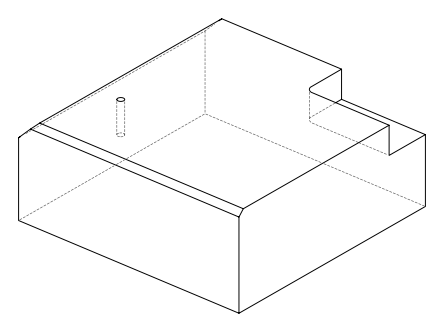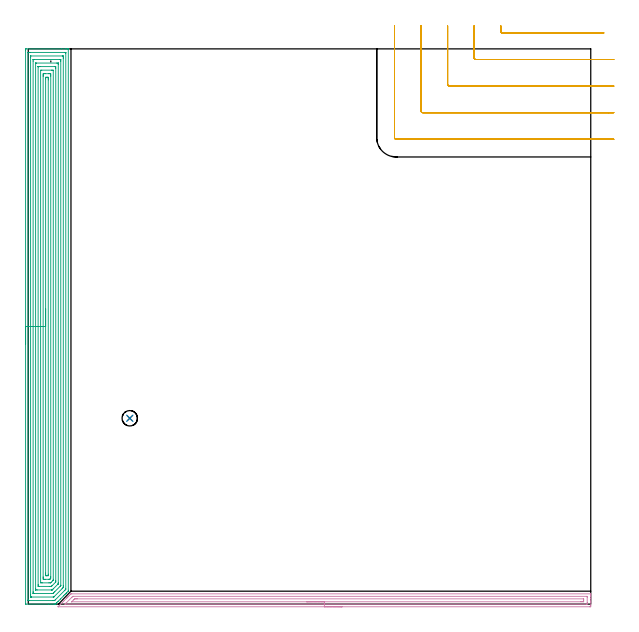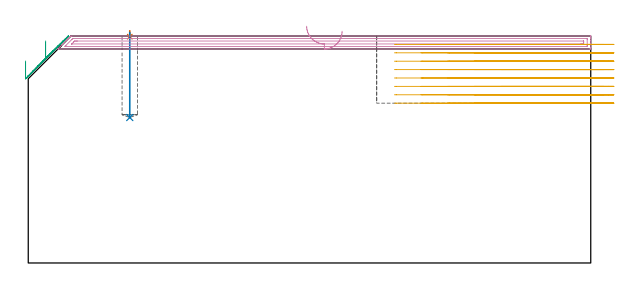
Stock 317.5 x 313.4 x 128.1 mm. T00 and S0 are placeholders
(PLAN: 5 operations, 3 tool changes, 41.6 min)
(1 SPOT_DRILL | STEP1POCKET | NXT0321_9005460120000 | 0.03 min | 1 mm3)
(2 DRILL_BLIND_HOLE_INTO_CENTER | STEP1POCKET | NXT0301_058 | 0.19 min | 2661 mm3)
(3 AREA_MILL | FG_CHAMFER_SURFACE | UGT0205_001 | 22.82 min | 91014 mm3)
(4 AREA_MILL_1 | FG_CHAMFER_SURFACE_1 | UGT0205_001 | 7.33 min | 7884 mm3)
(5 MILL_CORNER_NOTCH_RECTANGULAR | CORNER_NOTCH_RECTANGULAR | UGT0201_094 | Follow Part, ap 5, ae 75% | 11.23 min | 278317 mm3)
(TOOL NXT0321_9005460120000 | NC Spot Drill, 142deg, 12mm, Carbide, Uncoated | D12 PA142 FL30 Z2)
(TOOL NXT0301_058 | Carbide Drill 8.7mm [860.1-0870-026A1-MM 2214] | D8.7 PA140 FL47 Z2)
(TOOL UGT0205_001 | Chamfer Mill 20 x 3 x 45 deg. | D20 FL50 Z2)
(TOOL UGT0201_094 | End mill 20 mm | D20 FL38 Z4)
(OP 1 SPOT_DRILL)
G17 G21 G94 G90
T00 M6
G54
G17 G0 G90 X57.3 Y104.9 S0 M3
G43 Z138.1 H0
G94 G81 G98 Z127.726 F250. R131.1
G80
M5
M2
(OP 2 DRILL_BLIND_HOLE_INTO_CENTER)
G17 G21 G94 G90
T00 M6
G54
G17 G0 G90 X57.3 Y104.9 S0 M3
G43 Z138.1 H1
G94 G81 G98 Z82.1 F250. R130.1
G80
M5
M2
(OP 3 AREA_MILL)
G17 G21 G94 G90
T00 M6
G54
G17 G0 G90 X-1.5 Y146.7 S1061 M3
G43 Z138.1 H0
Z114.
G94 G1 Y146.738 Z113.128 F250.
Y146.852 Z112.264
Y147.041 Z111.412
Y147.303 Z110.58
Y147.637 Z109.774
Y148.04 Z109.
Y148.508 Z108.264
Y149.04 Z107.572
Y149.629 Z106.929
Y150.272 Z106.34
Y150.964 Z105.808
Y151.7 Z105.34
Y152.474 Z104.937
Y153.28 Z104.603
Y154.112 Z104.341
Y154.964 Z104.152
Y155.828 Z104.038
Y156.7 Z104.
Y312.402
X-1.499 Y312.768 Z104.001
X-1.494 Y313.29 Z104.004
X-1.492 Y313.391 Z104.006
X-0.976 Y313.4 Z104.521
X18.789 Z124.285
X21.189 Z126.685
X21.923 Z127.423
X22.167 Z127.666
X22.568 Y313.392 Z128.06
X22.597 Y313.39 Z128.088
X22.6 Y313.215 Z128.1
Y7.787
X22.601 Y7.305 Z128.08
X22.533 Y7.232 Z128.031
X21.637 Y6.337 Z127.137
X21.3 Y5.999 Z126.796
X20.719 Y5.419 Z126.219
X20.007 Y4.707 Z125.507
X18.169 Y2.868 Z123.668
X16.827 Y1.527 Z122.326
X15.933 Y0.632 Z121.432
X15.87 Y0.568 Z121.366
X15.688 Y0.388 Z121.188
X15.634 Y0.334 Z121.134
X15.426 Y0.125 Z120.925
X15.334 Y0.036 Z120.832
X15.291 Y0.001 Z120.787
X14.983 Y0. Z120.481
X14.876 Z120.375
X14.096 Z119.591
X12.843 Z118.34
X11.437 Z116.932
X-1.237 Y0.001 Z104.261
X-1.492 Y0.01 Z104.006
X-1.499 Y0.266 Z103.999
Y0.289
X-1.5 Y156.7 Z104.
X-0.086 Z105.414
X-0.085 Y311.202 Z105.415
X-0.084 Y311.313 Z105.416
X-0.081 Y311.368 Z105.419
X-0.08 Y311.387 Z105.42
X-0.037 Y311.39 Z105.463
X0.382 Y311.398 Z105.882
X0.797 Y311.4 Z106.297
X1.266 Z106.766
X20.773 Y311.399 Z126.273
X21.043 Y311.394 Z126.543
X21.165 Y311.39 Z126.665
X21.179 Y311.386 Z126.679
X21.181 Y311.366 Z126.681
X21.184 Y311.312 Z126.684
X21.185 Y311.202 Z126.685
X21.186 Y310.983 Z126.686
Y8.685
X21.181 Y8.459 Z126.681
X21.179 Y8.352 Z126.679
X21.116 Y8.277 Z126.616
X20.912 Y8.067 Z126.412
X20.637 Y7.787 Z126.137
X15.126 Y2.277 Z120.626
X14.983 Y2.138 Z120.483
X14.86 Y2.022 Z120.36
X14.748 Y2.01 Z120.248
X14.511 Y2.003 Z120.011
X14.096 Y2.001 Z119.596
X13.627 Y2. Z119.127
X0.327 Y2.001 Z105.827
X0.057 Y2.005 Z105.557
X-0.065 Y2.01 Z105.435
X-0.079 Y2.014 Z105.421
X-0.081 Y2.034 Z105.419
X-0.084 Y2.088 Z105.416
X-0.085 Y2.198 Z105.415
X-0.086 Y2.417 Z105.414
Y156.7
X1.328 Z106.828
X1.329 Y308.654 Z106.829
X1.331 Y309.19 Z106.831
X1.334 Y309.368 Z106.834
X1.335 Y309.384 Z106.835
X1.352 Y309.39 Z106.852
X1.407 Y309.396 Z106.907
X1.477 Y309.399 Z106.977
X19.209 Y309.4 Z124.709
X19.416 Y309.398 Z124.916
X19.624 Y309.394 Z125.124
X19.756 Y309.39 Z125.256
X19.764 Y309.309 Z125.264
X19.767 Y309.19 Z125.267
X19.77 Y308.833 Z125.27
X19.771 Y308.296 Z125.271
X19.772 Y307.937 Z125.272
X19.771 Y10.47 Z125.271
X19.77 Y10.113 Z125.27
X19.767 Y9.576 Z125.267
X19.765 Y9.401 Z125.265
X19.69 Y9.3 Z125.19
X19.416 Y9.019 Z124.916
X19.25 Y8.85 Z124.75
X19.082 Y8.682 Z124.582
X14.61 Y4.21 Z120.11
X14.436 Y4.044 Z119.936
X14.409 Y4.02 Z119.909
X14.373 Y4.01 Z119.873
X14.301 Y4.003 Z119.801
X14.096 Y4.001 Z119.596
X1.891 Y4. Z107.391
X1.684 Y4.002 Z107.184
X1.476 Y4.006 Z106.976
X1.343 Y4.01 Z106.843
X1.335 Y4.091 Z106.835
X1.333 Y4.21 Z106.833
X1.33 Y4.567 Z106.83
X1.329 Y5.104 Z106.829
X1.328 Y5.463 Z106.828
Y156.7
X2.743 Z108.243
Y306.507
X2.745 Y307.226 Z108.245
X2.747 Y307.33 Z108.247
X2.749 Y307.385 Z108.249
X2.794 Y307.39 Z108.294
X3.014 Y307.394 Z108.514
X3.457 Y307.4 Z108.957
X17.643 Z123.143
X18.086 Y307.395 Z123.586
X18.306 Y307.39 Z123.806
X18.351 Y307.386 Z123.851
X18.353 Y307.348 Z123.853
X18.355 Y307.284 Z123.855
X18.357 Y306.681 Z123.857
Y306.507
Y10.645
X18.354 Y10.47 Z123.854
X18.351 Y10.427 Z123.851
X18.348 Y10.409 Z123.848
X18.331 Y10.388 Z123.831
X18.264 Y10.315 Z123.764
X18.161 Y10.21 Z123.661
X18.031 Y10.079 Z123.531
X14.983 Y7.032 Z120.483
X14.469 Y6.517 Z119.969
X14.096 Y6.147 Z119.596
X14.021 Y6.075 Z119.521
X13.966 Y6.027 Z119.466
X13.928 Y6.01 Z119.428
X13.873 Y6.007 Z119.373
X13.652 Y6.003 Z119.152
X13.21 Y6. Z118.71
X3.457 Z108.957
X3.014 Y6.005 Z108.514
X2.794 Y6.01 Z108.294
X2.749 Y6.014 Z108.249
X2.747 Y6.052 Z108.247
X2.745 Y6.116 Z108.245
X2.743 Y6.719 Z108.243
Y6.893
Y156.7
X4.157 Z109.657
Y305.095
X4.158 Y305.221 Z109.658
X4.161 Y305.321 Z109.661
X4.164 Y305.382 Z109.664
X4.176 Y305.39 Z109.676
X4.344 Y305.395 Z109.844
X4.556 Y305.399 Z110.056
X16.081 Y305.4 Z121.581
X16.756 Y305.397 Z122.256
X16.853 Y305.395 Z122.353
X16.911 Y305.39 Z122.411
X16.936 Y305.383 Z122.436
X16.938 Y305.283 Z122.438
X16.942 Y304.907 Z122.442
X16.943 Y304.718 Z122.443
Y304.53
Y12.071
X16.941 Y11.718 Z122.441
X16.938 Y11.542 Z122.438
X16.936 Y11.458 Z122.436
X16.861 Y11.365 Z122.361
X16.81 Y11.31 Z122.31
X16.756 Y11.255 Z122.256
X14.096 Y8.595 Z119.596
X13.693 Y8.195 Z119.193
X13.53 Y8.037 Z119.03
X13.502 Y8.012 Z119.002
X13.463 Y8.008 Z118.963
X13.379 Y8.004 Z118.879
X13.21 Y8.001 Z118.71
X12.999 Y8. Z118.499
X5.019 Z110.519
X4.344 Y8.003 Z109.844
X4.247 Y8.005 Z109.747
X4.189 Y8.01 Z109.689
X4.164 Y8.017 Z109.664
X4.162 Y8.117 Z109.662
X4.158 Y8.493 Z109.658
X4.157 Y8.682 Z109.657
Y8.87
Y156.7
X5.571 Z111.071
X5.572 Y303.205 Z111.072
X5.573 Y303.342 Z111.073
X5.575 Y303.376 Z111.075
X5.577 Y303.386 Z111.077
X5.586 Y303.39 Z111.086
X5.653 Y303.397 Z111.153
X6.117 Y303.399 Z111.617
X6.537 Y303.4 Z112.037
X14.983 Y303.399 Z120.483
X15.407 Y303.396 Z120.907
X15.512 Y303.39 Z121.012
X15.522 Y303.281 Z121.022
X15.525 Y302.93 Z121.025
X15.528 Y302.38 Z121.028
Y13.153
X15.526 Y12.606 Z121.026
X15.523 Y12.518 Z121.023
X15.521 Y12.48 Z121.021
X15.495 Y12.452 Z120.995
X15.31 Y12.259 Z120.81
X13.365 Y10.313 Z118.865
X13.21 Y10.16 Z118.71
X13.092 Y10.048 Z118.592
X13.05 Y10.01 Z118.55
X12.999 Y10.008 Z118.499
X12.788 Y10.002 Z118.288
X12.323 Y10. Z117.823
X11.903 Z117.403
X6.117 Y10.001 Z111.617
X5.693 Y10.004 Z111.193
X5.588 Y10.01 Z111.088
X5.578 Y10.119 Z111.078
X5.575 Y10.47 Z111.075
X5.572 Y11.02 Z111.072
X5.571 Y156.7 Z111.071
X6.985 Z112.485
X6.986 Y301.141 Z112.486
X6.987 Y301.158 Z112.487
X7.003 Y301.39 Z112.503
X7.635 Y301.399 Z113.135
X13.21 Z118.71
X13.843 Y301.397 Z119.343
X14.096 Y301.39 Z119.596
X14.113 Y301.141 Z119.613
X14.114 Y301.123 Z119.614
Y14.03
X14.096 Y13.506 Z119.596
X13.925 Y13.327 Z119.425
X13.756 Y13.153 Z119.256
X12.861 Y12.259 Z118.361
X12.679 Y12.084 Z118.179
X12.627 Y12.036 Z118.127
X12.573 Y12.007 Z118.073
X12.323 Y12.004 Z117.823
X11.693 Y12. Z117.193
X7.89 Z113.39
X7.257 Y12.003 Z112.757
X7.003 Y12.01 Z112.503
X6.987 Y12.259 Z112.487
X6.986 Y12.277 Z112.486
X6.985 Y156.7 Z112.485
X8.4 Z113.9
Y297.944
Y298.458
X8.402 Y298.836 Z113.902
X8.407 Y299.352 Z113.907
X8.733 Y299.396 Z114.233
X8.777 Y299.397 Z114.277
X9.616 Y299.4 Z115.116
X11.389 Z116.889
X12.278 Y299.398 Z117.778
X12.323 Y299.394 Z117.823
X12.693 Y299.352 Z118.193
X12.697 Y298.975 Z118.197
X12.7 Y298.458 Z118.2
Y298.077
Y15.457
X12.697 Y14.942 Z118.197
X12.694 Y14.568 Z118.194
X12.323 Y14.175 Z117.823
X12.259 Y14.112 Z117.759
X12.189 Y14.048 Z117.689
X11.482 Y14.002 Z116.982
X9.711 Y14. Z115.211
X8.822 Y14.002 Z114.322
X8.777 Y14.006 Z114.277
X8.407 Y14.048 Z113.907
X8.403 Y14.425 Z113.903
X8.4 Y14.942 Z113.9
Y15.323
Y156.7
X9.814 Z115.314
Y296.517
X9.816 Y296.669 Z115.316
X9.832 Y297.393 Z115.332
X10.55 Y297.399 Z116.05
X10.712 Y297.4 Z116.212
X11.272 Y297.39 Z116.772
X11.285 Y296.822 Z116.785
X11.286 Y296.669 Z116.786
Y295.926
Y16.883
X11.285 Y16.731 Z116.785
X11.268 Y16.007 Z116.768
X10.55 Y16.001 Z116.05
X10.388 Y16. Z115.888
X9.828 Y16.01 Z115.328
X9.815 Y16.578 Z115.315
X9.814 Y16.731 Z115.314
Y17.474
Y156.7
Y157.572 Z115.352
Y158.436 Z115.466
Y159.288 Z115.654
Y160.12 Z115.917
Y160.926 Z116.251
Y161.7 Z116.653
Y162.436 Z117.122
Y163.128 Z117.653
Y163.771 Z118.243
Y164.36 Z118.886
Y164.892 Z119.578
Y165.36 Z120.314
Y165.763 Z121.088
Y166.097 Z121.894
Y166.359 Z122.726
Y166.548 Z123.577
Y166.662 Z124.442
Y166.7 Z125.314
G0 Z138.1
M5
M2
(OP 4 AREA_MILL_1)
G17 G21 G94 G90
T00 M6
G54
G17 G0 G90 X177.15 Y-1.5 S1061 M3
G43 Z138.1 H0
Z130.8
G94 G1 X177.112 Z129.928 F250.
X176.998 Z129.064
X176.809 Z128.212
X176.547 Z127.38
X176.213 Z126.574
X175.81 Z125.8
X175.341 Z125.064
X174.81 Z124.372
X174.221 Z123.729
X173.578 Z123.14
X172.886 Z122.608
X172.15 Z122.14
X171.376 Z121.737
X170.57 Z121.403
X169.738 Z121.141
X168.886 Z120.952
X168.021 Z120.838
X167.15 Z120.8
X16.978 Y-1.499 Z120.801
X16.93 Y-1.498 Z120.802
X16.813 Y-1.491 Z120.805
X16.899 Y-1.402 Z120.896
X16.978 Y-1.321 Z120.977
X18.054 Y-0.245 Z122.054
X19.213 Y0.913 Z123.213
X20.107 Y1.807 Z124.107
X21.781 Y3.482 Z125.78
X21.895 Y3.596 Z125.893
X22.242 Y3.942 Z126.242
X22.437 Y4.137 Z126.437
X22.669 Y4.37 Z126.668
X22.788 Y4.49 Z126.786
X23.154 Y4.854 Z127.154
X23.314 Y5.014 Z127.313
X24.018 Y5.718 Z128.016
X24.105 Y5.798 Z128.086
X24.576 Y5.8 Z128.1
X317.322
X317.49 Y5.797 Z128.088
X317.493 Y5.762 Z128.054
X317.5 Y5.367 Z127.667
Y5.079 Z127.379
Y4.37 Z126.665
Y3.127 Z125.424
Y1.706 Z124.002
Y1.085 Z123.381
Y-0.691 Z121.606
X317.498 Y-0.958 Z121.339
X317.492 Y-1.492 Z120.806
X317.415 Y-1.494 Z120.803
X316.875 Y-1.5 Z120.8
X167.15
Y-0.086 Z122.214
X21.001 Y-0.085 Z122.215
X20.692 Y-0.07 Z122.23
X20.841 Y0.088 Z122.388
X21.001 Y0.251 Z122.551
X21.285 Y0.536 Z122.836
X24.576 Y3.827 Z126.127
X24.851 Y4.097 Z126.397
X25.132 Y4.37 Z126.67
X25.455 Y4.385 Z126.685
X25.47 Y4.386 Z126.686
X315.087 Y4.385 Z126.685
X315.49 Y4.37 Z126.67
X315.499 Y3.961 Z126.261
X315.5 Y0.818 Z123.118
X315.499 Y0.409 Z122.709
X315.49 Y-0.07 Z122.23
X315.102 Y-0.085 Z122.215
X315.087 Y-0.086 Z122.214
X167.15
Y1.328 Z123.628
X24.617 Y1.329 Z123.629
X24.576 Y1.33 Z123.63
X24.56 Y1.332 Z123.632
X24.55 Y1.334 Z123.634
X24.553 Y1.345 Z123.645
X24.561 Y1.359 Z123.659
X24.576 Y1.377 Z123.677
X25.632 Y2.433 Z124.733
X25.795 Y2.594 Z124.894
X26.083 Y2.873 Z125.173
X26.179 Y2.965 Z125.265
X26.364 Y2.967 Z125.267
X26.879 Y2.97 Z125.27
X27.258 Y2.971 Z125.271
X27.772 Y2.972 Z125.272
X313.299 Y2.971 Z125.271
X313.426 Y2.969 Z125.269
X313.471 Y2.967 Z125.267
X313.488 Y2.965 Z125.265
X313.491 Y2.926 Z125.226
X313.496 Y2.794 Z125.094
X313.499 Y2.594 Z124.894
X313.5 Y2.395 Z124.695
X313.497 Y1.706 Z124.006
X313.494 Y1.513 Z123.813
X313.48 Y1.335 Z123.635
X313.299 Y1.333 Z123.633
X312.784 Y1.33 Z123.63
X312.405 Y1.329 Z123.629
X311.891 Y1.328 Z123.628
X167.15
X166.278 Z123.667
X165.413 Z123.78
X164.562 Z123.969
X163.73 Z124.232
X162.924 Z124.565
X162.15 Z124.968
X161.414 Z125.437
X160.722 Z125.968
X160.079 Z126.557
X159.489 Z127.201
X158.958 Z127.893
X158.49 Z128.628
X158.087 Z129.402
X157.753 Z130.208
X157.491 Z131.04
X157.302 Z131.892
X157.188 Z132.757
X157.15 Z133.628
G0 Z138.1
M5
M2
(OP 5 MILL_CORNER_NOTCH_RECTANGULAR)
G17 G21 G94 G90
T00 M6
G54
G17 G0 G90 X266.7 Y326.4 S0 M3
G43 Z138.1 H0
Z123.362
G94 G1 Y323.4 F250.
G3 X267.694 Y322.4 R1. F500.
G1 X321.859
X324.859 F250.
G0 Z138.1
X251.7 Y326.4
Z123.362
G1 Y323.4
Y308.395 F500.
G3 X252.695 Y307.4 R1.
G1 X327.5
X330.5 F250.
G0 Z138.1
X236.7 Y326.4
Z123.362
G1 Y323.4
Y293.395 F500.
G3 X237.695 Y292.4 R1.
G1 X327.5
X330.5 F250.
G0 Z138.1
X221.7 Y326.4
Z123.362
G1 Y323.4
Y278.396 F500.
G3 X222.696 Y277.4 R1.
G1 X327.5
X330.5 F250.
G0 Z138.1
X206.7 Y326.4
Z123.362
G1 Y323.4
Y263.4 F500.
G3 X207.7 Y262.4 R1.
G1 X327.5
X330.5 F250.
G0 Z138.1
X266.7 Y326.4
Z118.625
G1 Y323.4
G3 X267.694 Y322.4 R1. F500.
G1 X321.859
X324.859 F250.
G0 Z138.1
X251.7 Y326.4
Z118.625
G1 Y323.4
Y308.395 F500.
G3 X252.695 Y307.4 R1.
G1 X327.5
X330.5 F250.
G0 Z138.1
X236.7 Y326.4
Z118.625
G1 Y323.4
Y293.395 F500.
G3 X237.695 Y292.4 R1.
G1 X327.5
X330.5 F250.
G0 Z138.1
X221.7 Y326.4
Z118.625
G1 Y323.4
Y278.396 F500.
G3 X222.696 Y277.4 R1.
G1 X327.5
X330.5 F250.
G0 Z138.1
X206.7 Y326.4
Z118.625
G1 Y323.4
Y263.4 F500.
G3 X207.7 Y262.4 R1.
G1 X327.5
X330.5 F250.
G0 Z138.1
X266.7 Y326.4
Z113.887
G1 Y323.4
G3 X267.694 Y322.4 R1. F500.
G1 X321.859
X324.859 F250.
G0 Z138.1
X251.7 Y326.4
Z113.887
G1 Y323.4
Y308.395 F500.
G3 X252.695 Y307.4 R1.
G1 X327.5
X330.5 F250.
G0 Z138.1
X236.7 Y326.4
Z113.887
G1 Y323.4
Y293.395 F500.
G3 X237.695 Y292.4 R1.
G1 X327.5
X330.5 F250.
G0 Z138.1
X221.7 Y326.4
Z113.887
G1 Y323.4
Y278.396 F500.
G3 X222.696 Y277.4 R1.
G1 X327.5
X330.5 F250.
G0 Z138.1
X206.7 Y326.4
Z113.887
G1 Y323.4
Y263.4 F500.
G3 X207.7 Y262.4 R1.
G1 X327.5
X330.5 F250.
G0 Z138.1
X266.7 Y326.4
Z109.15
G1 Y323.4
G3 X267.694 Y322.4 R1. F500.
G1 X321.859
X324.859 F250.
G0 Z138.1
X251.7 Y326.4
Z109.15
G1 Y323.4
Y308.395 F500.
G3 X252.695 Y307.4 R1.
G1 X327.5
X330.5 F250.
G0 Z138.1
X236.7 Y326.4
Z109.15
G1 Y323.4
Y293.395 F500.
G3 X237.695 Y292.4 R1.
G1 X327.5
X330.5 F250.
G0 Z138.1
X221.7 Y326.4
Z109.15
G1 Y323.4
Y278.396 F500.
G3 X222.696 Y277.4 R1.
G1 X327.5
X330.5 F250.
G0 Z138.1
X206.7 Y326.4
Z109.15
G1 Y323.4
Y263.4 F500.
G3 X207.7 Y262.4 R1.
G1 X327.5
X330.5 F250.
G0 Z138.1
X266.7 Y326.4
Z104.412
G1 Y323.4
G3 X267.694 Y322.4 R1. F500.
G1 X321.859
X324.859 F250.
G0 Z138.1
X251.7 Y326.4
Z104.412
G1 Y323.4
Y308.395 F500.
G3 X252.695 Y307.4 R1.
G1 X327.5
X330.5 F250.
G0 Z138.1
X236.7 Y326.4
Z104.412
G1 Y323.4
Y293.395 F500.
G3 X237.695 Y292.4 R1.
G1 X327.5
X330.5 F250.
G0 Z138.1
X221.7 Y326.4
Z104.412
G1 Y323.4
Y278.396 F500.
G3 X222.696 Y277.4 R1.
G1 X327.5
X330.5 F250.
G0 Z138.1
X206.7 Y326.4
Z104.412
G1 Y323.4
Y263.4 F500.
G3 X207.7 Y262.4 R1.
G1 X327.5
X330.5 F250.
G0 Z138.1
X266.7 Y326.4
Z99.675
G1 Y323.4
G3 X267.694 Y322.4 R1. F500.
G1 X321.859
X324.859 F250.
G0 Z138.1
X251.7 Y326.4
Z99.675
G1 Y323.4
Y308.395 F500.
G3 X252.695 Y307.4 R1.
G1 X327.5
X330.5 F250.
G0 Z138.1
X236.7 Y326.4
Z99.675
G1 Y323.4
Y293.395 F500.
G3 X237.695 Y292.4 R1.
G1 X327.5
X330.5 F250.
G0 Z138.1
X221.7 Y326.4
Z99.675
G1 Y323.4
Y278.396 F500.
G3 X222.696 Y277.4 R1.
G1 X327.5
X330.5 F250.
G0 Z138.1
X206.7 Y326.4
Z99.675
G1 Y323.4
Y263.4 F500.
G3 X207.7 Y262.4 R1.
G1 X327.5
X330.5 F250.
G0 Z138.1
X266.7 Y326.4
Z94.937
G1 Y323.4
G3 X267.694 Y322.4 R1. F500.
G1 X321.859
X324.859 F250.
G0 Z138.1
X251.7 Y326.4
Z94.937
G1 Y323.4
Y308.395 F500.
G3 X252.695 Y307.4 R1.
G1 X327.5
X330.5 F250.
G0 Z138.1
X236.7 Y326.4
Z94.937
G1 Y323.4
Y293.395 F500.
G3 X237.695 Y292.4 R1.
G1 X327.5
X330.5 F250.
G0 Z138.1
X221.7 Y326.4
Z94.937
G1 Y323.4
Y278.396 F500.
G3 X222.696 Y277.4 R1.
G1 X327.5
X330.5 F250.
G0 Z138.1
X206.7 Y326.4
Z94.937
G1 Y323.4
Y263.4 F500.
G3 X207.7 Y262.4 R1.
G1 X327.5
X330.5 F250.
G0 Z138.1
X266.7 Y326.4
Z90.2
G1 Y323.4
G3 X267.694 Y322.4 R1. F500.
G1 X321.859
X324.859 F250.
G0 Z138.1
X251.7 Y326.4
Z90.2
G1 Y323.4
Y308.395 F500.
G3 X252.695 Y307.4 R1.
G1 X327.5
X330.5 F250.
G0 Z138.1
X236.7 Y326.4
Z90.2
G1 Y323.4
Y293.395 F500.
G3 X237.695 Y292.4 R1.
G1 X327.5
X330.5 F250.
G0 Z138.1
X221.7 Y326.4
Z90.2
G1 Y323.4
Y278.396 F500.
G3 X222.696 Y277.4 R1.
G1 X327.5
X330.5 F250.
G0 Z138.1
X206.7 Y326.4
Z90.2
G1 Y323.4
Y263.4 F500.
G3 X207.7 Y262.4 R1.
G1 X327.5
X330.5 F250.
G0 Z138.1
M5
M2
